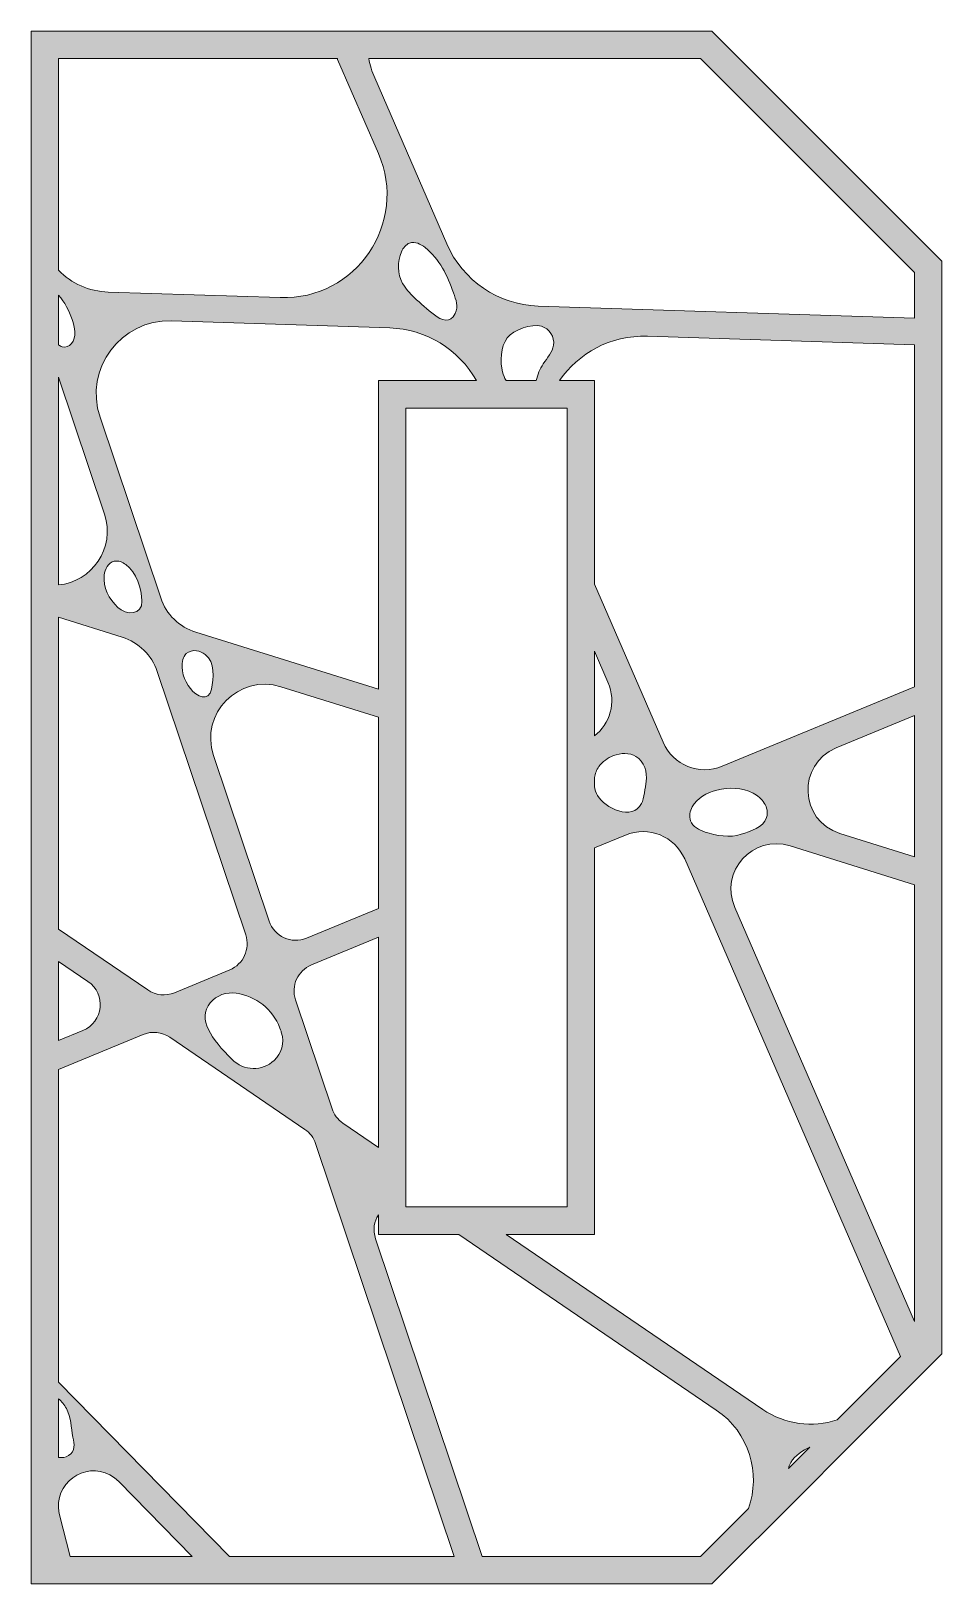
# Model space of a CAD drawing. Extents: x -1650 to 2650, y -4022 to 3022.
# Drawn here: x 2389.8 to 2650, y 2578.2 to 3021.8 of the extents above; entities that cross this region are included whole.
import ezdxf

# ---------------------------------------------------------------- set-up
doc = ezdxf.new("R2010")
doc.units = 0
doc.header["$MEASUREMENT"] = 0
doc.layers.add('Layer 1', color=7, linetype='Continuous')

msp = doc.modelspace()

# ---------------------------------------------------------------- hatches: boundary and pattern name
at = {"layer": 'Layer 1', "true_color": 0xffffff}
h = msp.add_hatch(color=7, dxfattribs=at)
h.dxf.hatch_style = 2
h.paths.add_polyline_path([(2584.28, 3021.75), (2486.06, 3021.75), (2471.83, 3021.75), (2422.53, 3021.75), (2392.56, 3021.75), (2389.83, 3021.75), (2389.83, 3021.19), (2389.83, 3011.44), (2389.83, 2970.25), (2389.83, 2951.59), (2389.83, 2943.53), (2389.83, 2936.06), (2389.83, 2864.74), (2389.83, 2856.77), (2389.83, 2770.61), (2389.83, 2761.4), (2389.83, 2730.16), (2389.83, 2721.93), (2389.83, 2643.89), (2389.83, 2631.15), (2389.83, 2623.32), (2389.83, 2599.21), (2389.83, 2578.25), (2395.12, 2578.25), (2402.97, 2578.25), (2443.54, 2578.25), (2454.2, 2578.25), (2513.3, 2578.25), (2521.33, 2578.25), (2576.41, 2578.25), (2584.28, 2578.25), (2610.22, 2604.17), (2621.83, 2615.79), (2650, 2643.96), (2650, 2651.23), (2650, 2775.5), (2650, 2783.47), (2650, 2829.5), (2650, 2837.73), (2650, 2931.86), (2650, 2939.47), (2650, 2956.03)])
edge = h.paths.add_edge_path()
edge.add_spline(control_points=[(2477.28, 3013.9), (2477.32, 3013.82), (2477.36, 3013.74), (2477.39, 3013.66), (2477.39, 3013.66), (2489.04, 2986.83), (2489.04, 2986.83), (2497.66, 2966.97), (2482.67, 2944.9), (2461.03, 2945.61), (2461.03, 2945.61), (2411.9, 2947.2), (2411.9, 2947.2), (2406.43, 2947.38), (2401.37, 2949.69), (2397.69, 2953.43), (2397.69, 2953.43), (2397.69, 3013.9), (2397.69, 3013.9), (2397.69, 3013.9), (2477.28, 3013.9), (2477.28, 3013.9)], knot_values=[0, 0, 0, 0, 1, 1, 1, 2, 2, 2, 3, 3, 3, 4, 4, 4, 5, 5, 5, 6, 6, 6, 7, 7, 7, 7], degree=3, periodic=1)
edge = h.paths.add_edge_path()
edge.add_spline(control_points=[(2517.04, 2921.92), (2517.04, 2921.92), (2489.05, 2921.92), (2489.05, 2921.92), (2489.05, 2921.92), (2489.05, 2833.76), (2489.05, 2833.76), (2489.05, 2833.76), (2436.89, 2850.05), (2436.89, 2850.05), (2432.16, 2851.52), (2428.43, 2855.17), (2426.86, 2859.86), (2426.86, 2859.86), (2409.54, 2911.51), (2409.54, 2911.51), (2404.91, 2925.3), (2415.45, 2939.47), (2429.99, 2939), (2429.99, 2939), (2492.28, 2936.97), (2492.28, 2936.97), (2502.68, 2936.64), (2512.04, 2930.86), (2517.04, 2921.92)], knot_values=[0, 0, 0, 0, 1, 1, 1, 2, 2, 2, 3, 3, 3, 4, 4, 4, 5, 5, 5, 6, 6, 6, 7, 7, 7, 8, 8, 8, 8], degree=3, periodic=1)
edge = h.paths.add_edge_path()
edge.add_spline(control_points=[(2495.64, 2958.74), (2496.13, 2959.8), (2496.88, 2960.83), (2497.97, 2961.21), (2499.48, 2961.74), (2501.11, 2960.9), (2502.37, 2959.93), (2506.6, 2956.65), (2508.7, 2951.9), (2510.47, 2947.01), (2511.22, 2944.92), (2511.98, 2943.24), (2510.95, 2941.06), (2509.63, 2938.27), (2507.08, 2939.06), (2505.03, 2940.67), (2503.02, 2942.25), (2501.1, 2943.92), (2499.27, 2945.69), (2498.02, 2946.9), (2496.8, 2948.18), (2495.96, 2949.7), (2494.45, 2952.44), (2494.33, 2955.91), (2495.64, 2958.74)], knot_values=[0, 0, 0, 0, 1, 1, 1, 2, 2, 2, 3, 3, 3, 4, 4, 4, 5, 5, 5, 6, 6, 6, 7, 7, 7, 8, 8, 8, 8], degree=3, periodic=1)
edge = h.paths.add_edge_path()
edge.add_spline(control_points=[(2524.5, 2924.39), (2523.73, 2927.19), (2523.9, 2931.7), (2525.85, 2934.12), (2527.73, 2936.46), (2532.77, 2938.24), (2535.6, 2937.45), (2537.86, 2936.81), (2539.44, 2934.36), (2539.07, 2932.04), (2538.77, 2930.02), (2537.24, 2928.43), (2536.13, 2926.72), (2535.18, 2925.26), (2534.49, 2923.63), (2534.1, 2921.92), (2534.1, 2921.92), (2525.51, 2921.92), (2525.51, 2921.92), (2525.07, 2922.7), (2524.74, 2923.53), (2524.5, 2924.39)], knot_values=[0, 0, 0, 0, 1, 1, 1, 2, 2, 2, 3, 3, 3, 4, 4, 4, 5, 5, 5, 6, 6, 6, 7, 7, 7, 7], degree=3, periodic=1)
edge = h.paths.add_edge_path()
edge.add_spline(control_points=[(2638.18, 2643.24), (2638.18, 2643.24), (2620.04, 2625.11), (2620.04, 2625.11), (2613.07, 2622.81), (2605.2, 2623.74), (2598.81, 2628.1), (2598.81, 2628.1), (2525.52, 2678.08), (2525.52, 2678.08), (2525.52, 2678.08), (2550.77, 2678.08), (2550.77, 2678.08), (2550.77, 2678.08), (2550.77, 2788.47), (2550.77, 2788.47), (2550.77, 2788.47), (2559.64, 2792.13), (2559.64, 2792.13), (2566.19, 2794.84), (2573.7, 2791.8), (2576.52, 2785.3), (2576.52, 2785.3), (2638.18, 2643.24), (2638.18, 2643.24)], knot_values=[0, 0, 0, 0, 1, 1, 1, 2, 2, 2, 3, 3, 3, 4, 4, 4, 5, 5, 5, 6, 6, 6, 7, 7, 7, 8, 8, 8, 8], degree=3, periodic=1)
edge = h.paths.add_edge_path()
edge.add_spline(control_points=[(2578.69, 2800.16), (2580.08, 2802.72), (2582.87, 2804.24), (2585.7, 2804.97), (2589.14, 2805.85), (2592.92, 2805.72), (2596.07, 2804.07), (2597.34, 2803.41), (2598.51, 2802.49), (2599.27, 2801.28), (2600.03, 2800.07), (2600.35, 2798.53), (2599.92, 2797.16), (2598.98, 2794.13), (2595.29, 2793.31), (2592.66, 2792.34), (2589.58, 2791.21), (2585.4, 2791.98), (2582.36, 2792.99), (2580.64, 2793.56), (2578.83, 2794.51), (2578.2, 2796.22), (2577.72, 2797.5), (2578.03, 2798.96), (2578.69, 2800.16)], knot_values=[0, 0, 0, 0, 1, 1, 1, 2, 2, 2, 3, 3, 3, 4, 4, 4, 5, 5, 5, 6, 6, 6, 7, 7, 7, 8, 8, 8, 8], degree=3, periodic=1)
edge = h.paths.add_edge_path()
edge.add_spline(control_points=[(2565.5, 2807.42), (2565.27, 2805.7), (2564.96, 2802.69), (2564.17, 2801.1), (2561.63, 2796.04), (2553.59, 2799.82), (2551.64, 2803.41), (2551.2, 2804.22), (2550.91, 2805.12), (2550.77, 2806.03), (2550.77, 2806.03), (2550.77, 2808.54), (2550.77, 2808.54), (2550.94, 2809.66), (2551.35, 2810.74), (2552.01, 2811.68), (2553.02, 2813.13), (2554.54, 2814.18), (2556.2, 2814.82), (2558.27, 2815.61), (2560.71, 2815.72), (2562.6, 2814.58), (2565.02, 2813.12), (2565.88, 2810.09), (2565.5, 2807.42)], knot_values=[0, 0, 0, 0, 1, 1, 1, 2, 2, 2, 3, 3, 3, 4, 4, 4, 5, 5, 5, 6, 6, 6, 7, 7, 7, 8, 8, 8, 8], degree=3, periodic=1)
edge = h.paths.add_edge_path()
edge.add_spline(control_points=[(2550.77, 2820.44), (2550.77, 2820.44), (2550.77, 2844.62), (2550.77, 2844.62), (2550.77, 2844.62), (2554.61, 2835.79), (2554.61, 2835.79), (2557.16, 2829.91), (2555.05, 2823.87), (2550.77, 2820.44)], knot_values=[0, 0, 0, 0, 1, 1, 1, 2, 2, 2, 3, 3, 3, 3], degree=3, periodic=1)
h.paths.add_polyline_path([(2542.92, 2881.84), (2542.92, 2862.72), (2542.92, 2817.59), (2542.92, 2785.22), (2542.92, 2685.94), (2514, 2685.94), (2500.5, 2685.94), (2496.91, 2685.94), (2496.91, 2687.37), (2496.91, 2697.59), (2496.91, 2766.2), (2496.91, 2774.44), (2496.91, 2823.32), (2496.91, 2831.3), (2496.91, 2914.06), (2520.63, 2914.06), (2536.85, 2914.06), (2542.92, 2914.06)])
edge = h.paths.add_edge_path()
edge.add_spline(control_points=[(2457.82, 2767.55), (2457.82, 2767.55), (2441.96, 2814.86), (2441.96, 2814.86), (2437.95, 2826.79), (2449.16, 2838.24), (2461.18, 2834.49), (2461.18, 2834.49), (2489.05, 2825.78), (2489.05, 2825.78), (2489.05, 2825.78), (2489.05, 2771.19), (2489.05, 2771.19), (2489.05, 2771.19), (2468.49, 2762.69), (2468.49, 2762.69), (2464.2, 2760.91), (2459.3, 2763.15), (2457.82, 2767.55)], knot_values=[0, 0, 0, 0, 1, 1, 1, 2, 2, 2, 3, 3, 3, 4, 4, 4, 5, 5, 5, 6, 6, 6, 6], degree=3, periodic=1)
edge = h.paths.add_edge_path()
edge.add_spline(control_points=[(2459.27, 2727.79), (2455.9, 2724.57), (2450.53, 2724.74), (2447.25, 2728.04), (2441.42, 2733.9), (2437.14, 2739.56), (2441.02, 2744.22), (2442.82, 2746.4), (2445.67, 2747.38), (2448.46, 2746.96), (2454.01, 2746.14), (2458.84, 2742.42), (2460.91, 2737), (2461.21, 2736.23), (2461.31, 2735.79), (2461.31, 2735.79), (2462.36, 2732.64), (2461.32, 2729.74), (2459.27, 2727.79)], knot_values=[0, 0, 0, 0, 1, 1, 1, 2, 2, 2, 3, 3, 3, 4, 4, 4, 5, 5, 5, 6, 6, 6, 6], degree=3, periodic=1)
edge = h.paths.add_edge_path()
edge.add_spline(control_points=[(2435.33, 2833.98), (2433.5, 2836.29), (2432.4, 2839.4), (2433.23, 2842.24), (2433.41, 2842.87), (2433.7, 2843.48), (2434.17, 2843.94), (2434.93, 2844.68), (2436.07, 2844.9), (2437.11, 2844.76), (2438, 2844.64), (2438.86, 2844.29), (2439.56, 2843.73), (2442.42, 2841.46), (2441.97, 2836.98), (2441.36, 2833.79), (2440.63, 2829.98), (2437.09, 2831.74), (2435.33, 2833.98)], knot_values=[0, 0, 0, 0, 1, 1, 1, 2, 2, 2, 3, 3, 3, 4, 4, 4, 5, 5, 5, 6, 6, 6, 6], degree=3, periodic=1)
edge = h.paths.add_edge_path()
edge.add_spline(control_points=[(2469.91, 2755.03), (2469.91, 2755.03), (2489.05, 2762.95), (2489.05, 2762.95), (2489.05, 2762.95), (2489.05, 2702.94), (2489.05, 2702.94), (2489.05, 2702.94), (2478.89, 2709.88), (2478.89, 2709.88), (2477.44, 2710.86), (2476.36, 2712.29), (2475.81, 2713.95), (2475.81, 2713.95), (2465.37, 2745.07), (2465.37, 2745.07), (2464.02, 2749.07), (2466.01, 2753.42), (2469.91, 2755.03)], knot_values=[0, 0, 0, 0, 1, 1, 1, 2, 2, 2, 3, 3, 3, 4, 4, 4, 5, 5, 5, 6, 6, 6, 6], degree=3, periodic=1)
edge = h.paths.add_edge_path()
edge.add_spline(control_points=[(2397.69, 2946.35), (2399.47, 2944.26), (2400.64, 2941.94), (2401.59, 2939.35), (2402.32, 2937.3), (2402.95, 2934.29), (2401.4, 2932.48), (2400.75, 2931.71), (2399.66, 2931.27), (2398.7, 2931.57), (2398.32, 2931.68), (2397.98, 2931.9), (2397.69, 2932.17), (2397.69, 2932.17), (2397.69, 2946.35), (2397.69, 2946.35)], knot_values=[0, 0, 0, 0, 1, 1, 1, 2, 2, 2, 3, 3, 3, 4, 4, 4, 5, 5, 5, 5], degree=3, periodic=1)
edge = h.paths.add_edge_path()
edge.add_spline(control_points=[(2397.69, 2922.9), (2397.69, 2922.9), (2410.79, 2883.82), (2410.79, 2883.82), (2414.1, 2873.96), (2407.02, 2864.43), (2397.69, 2863.55), (2397.69, 2863.55), (2397.69, 2922.9), (2397.69, 2922.9)], knot_values=[0, 0, 0, 0, 1, 1, 1, 2, 2, 2, 3, 3, 3, 3], degree=3, periodic=1)
edge = h.paths.add_edge_path()
edge.add_spline(control_points=[(2410.73, 2866.34), (2410.92, 2868.07), (2411.89, 2869.94), (2413.6, 2870.33), (2414.76, 2870.59), (2415.97, 2870.08), (2416.92, 2869.38), (2419.99, 2867.11), (2421.43, 2862.6), (2421.52, 2858.92), (2421.61, 2854.82), (2417.02, 2854.91), (2414.62, 2857.14), (2412.1, 2859.49), (2410.35, 2862.9), (2410.73, 2866.34)], knot_values=[0, 0, 0, 0, 1, 1, 1, 2, 2, 2, 3, 3, 3, 4, 4, 4, 5, 5, 5, 5], degree=3, periodic=1)
edge = h.paths.add_edge_path()
edge.add_spline(control_points=[(2397.69, 2854.32), (2397.69, 2854.32), (2415.87, 2848.64), (2415.87, 2848.64), (2420.59, 2847.17), (2424.31, 2843.51), (2425.89, 2838.82), (2425.89, 2838.82), (2451.13, 2763.6), (2451.13, 2763.6), (2452.46, 2759.6), (2450.48, 2755.25), (2446.59, 2753.63), (2446.59, 2753.63), (2430.76, 2747.09), (2430.76, 2747.09), (2428.26, 2746.05), (2425.41, 2746.35), (2423.18, 2747.88), (2423.18, 2747.88), (2397.69, 2765.25), (2397.69, 2765.25), (2397.69, 2765.25), (2397.69, 2854.32), (2397.69, 2854.32)], knot_values=[0, 0, 0, 0, 1, 1, 1, 2, 2, 2, 3, 3, 3, 4, 4, 4, 5, 5, 5, 6, 6, 6, 7, 7, 7, 8, 8, 8, 8], degree=3, periodic=1)
edge = h.paths.add_edge_path()
edge.add_spline(control_points=[(2397.69, 2756.04), (2397.69, 2756.04), (2406.08, 2750.32), (2406.08, 2750.32), (2411.35, 2746.73), (2410.52, 2738.72), (2404.63, 2736.28), (2404.63, 2736.28), (2397.69, 2733.41), (2397.69, 2733.41), (2397.69, 2733.41), (2397.69, 2756.04), (2397.69, 2756.04)], knot_values=[0, 0, 0, 0, 1, 1, 1, 2, 2, 2, 3, 3, 3, 4, 4, 4, 4], degree=3, periodic=1)
edge = h.paths.add_edge_path()
edge.add_spline(control_points=[(2397.69, 2631.11), (2398.6, 2630.36), (2399.37, 2629.4), (2399.92, 2628.36), (2401.33, 2625.72), (2401.24, 2623), (2401.77, 2620.15), (2402.14, 2618.18), (2402.68, 2616.2), (2400.52, 2614.9), (2399.68, 2614.39), (2398.67, 2614.25), (2397.69, 2614.39), (2397.69, 2614.39), (2397.69, 2631.11), (2397.69, 2631.11)], knot_values=[0, 0, 0, 0, 1, 1, 1, 2, 2, 2, 3, 3, 3, 4, 4, 4, 5, 5, 5, 5], degree=3, periodic=1)
edge = h.paths.add_edge_path()
edge.add_spline(control_points=[(2400.99, 2586.1), (2400.99, 2586.1), (2397.98, 2598.03), (2397.98, 2598.03), (2397.83, 2598.62), (2397.74, 2599.19), (2397.69, 2599.76), (2397.69, 2599.76), (2397.69, 2601.49), (2397.69, 2601.49), (2398.37, 2609.4), (2408.57, 2613.92), (2414.86, 2607.5), (2414.86, 2607.5), (2435.83, 2586.1), (2435.83, 2586.1), (2435.83, 2586.1), (2400.99, 2586.1), (2400.99, 2586.1)], knot_values=[0, 0, 0, 0, 1, 1, 1, 2, 2, 2, 3, 3, 3, 4, 4, 4, 5, 5, 5, 6, 6, 6, 6], degree=3, periodic=1)
edge = h.paths.add_edge_path()
edge.add_spline(control_points=[(2446.49, 2586.1), (2446.49, 2586.1), (2397.69, 2635.87), (2397.69, 2635.87), (2397.69, 2635.87), (2397.69, 2725.18), (2397.69, 2725.18), (2397.69, 2725.18), (2421.86, 2735.17), (2421.86, 2735.17), (2424.36, 2736.21), (2427.21, 2735.91), (2429.45, 2734.39), (2429.45, 2734.39), (2468.03, 2708.08), (2468.03, 2708.08), (2469.47, 2707.09), (2470.56, 2705.66), (2471.12, 2704), (2471.12, 2704), (2510.67, 2586.1), (2510.67, 2586.1), (2510.67, 2586.1), (2446.49, 2586.1), (2446.49, 2586.1)], knot_values=[0, 0, 0, 0, 1, 1, 1, 2, 2, 2, 3, 3, 3, 4, 4, 4, 5, 5, 5, 6, 6, 6, 7, 7, 7, 8, 8, 8, 8], degree=3, periodic=1)
edge = h.paths.add_edge_path()
edge.add_spline(control_points=[(2581.03, 2586.1), (2581.03, 2586.1), (2518.69, 2586.1), (2518.69, 2586.1), (2518.69, 2586.1), (2488.26, 2676.84), (2488.26, 2676.84), (2487.4, 2679.38), (2487.84, 2681.78), (2489.05, 2683.66), (2489.05, 2683.66), (2489.05, 2678.08), (2489.05, 2678.08), (2489.05, 2678.08), (2512.02, 2678.08), (2512.02, 2678.08), (2512.02, 2678.08), (2585.56, 2627.92), (2585.56, 2627.92), (2595, 2621.48), (2598.28, 2609.8), (2594.76, 2599.84), (2594.76, 2599.84), (2581.03, 2586.1), (2581.03, 2586.1)], knot_values=[0, 0, 0, 0, 1, 1, 1, 2, 2, 2, 3, 3, 3, 4, 4, 4, 5, 5, 5, 6, 6, 6, 7, 7, 7, 8, 8, 8, 8], degree=3, periodic=1)
edge = h.paths.add_edge_path()
edge.add_spline(control_points=[(2606.18, 2611.24), (2606.24, 2611.56), (2606.33, 2611.87), (2606.46, 2612.17), (2607.37, 2614.36), (2609.42, 2615.86), (2611.52, 2616.97), (2611.75, 2617.1), (2612, 2617.22), (2612.26, 2617.33), (2612.26, 2617.33), (2606.18, 2611.24), (2606.18, 2611.24)], knot_values=[0, 0, 0, 0, 1, 1, 1, 2, 2, 2, 3, 3, 3, 4, 4, 4, 4], degree=3, periodic=1)
edge = h.paths.add_edge_path()
edge.add_spline(control_points=[(2642.14, 2653.24), (2642.14, 2653.24), (2590.82, 2771.48), (2590.82, 2771.48), (2586.39, 2781.68), (2595.99, 2792.38), (2606.62, 2789.05), (2606.62, 2789.05), (2642.14, 2777.95), (2642.14, 2777.95), (2642.14, 2777.95), (2642.14, 2653.24), (2642.14, 2653.24)], knot_values=[0, 0, 0, 0, 1, 1, 1, 2, 2, 2, 3, 3, 3, 4, 4, 4, 4], degree=3, periodic=1)
edge = h.paths.add_edge_path()
edge.add_spline(control_points=[(2642.14, 2785.93), (2642.14, 2785.93), (2620.86, 2792.58), (2620.86, 2792.58), (2609.26, 2796.2), (2608.53, 2812.35), (2619.77, 2817), (2619.77, 2817), (2642.14, 2826.24), (2642.14, 2826.24), (2642.14, 2826.24), (2642.14, 2785.93), (2642.14, 2785.93)], knot_values=[0, 0, 0, 0, 1, 1, 1, 2, 2, 2, 3, 3, 3, 4, 4, 4, 4], degree=3, periodic=1)
edge = h.paths.add_edge_path()
edge.add_spline(control_points=[(2642.14, 2834.48), (2642.14, 2834.48), (2587.24, 2811.78), (2587.24, 2811.78), (2580.69, 2809.08), (2573.18, 2812.12), (2570.36, 2818.62), (2570.36, 2818.62), (2550.77, 2863.74), (2550.77, 2863.74), (2550.77, 2863.74), (2550.77, 2921.92), (2550.77, 2921.92), (2550.77, 2921.92), (2540.74, 2921.92), (2540.74, 2921.92), (2546.14, 2929.7), (2555.22, 2934.93), (2565.93, 2934.59), (2565.93, 2934.59), (2642.14, 2932.11), (2642.14, 2932.11), (2642.14, 2932.11), (2642.14, 2834.48), (2642.14, 2834.48)], knot_values=[0, 0, 0, 0, 1, 1, 1, 2, 2, 2, 3, 3, 3, 4, 4, 4, 5, 5, 5, 6, 6, 6, 7, 7, 7, 8, 8, 8, 8], degree=3, periodic=1)
edge = h.paths.add_edge_path()
edge.add_spline(control_points=[(2534.67, 2943.21), (2523.28, 2943.58), (2513.12, 2950.49), (2508.58, 2960.95), (2508.58, 2960.95), (2487.99, 3008.37), (2487.99, 3008.37), (2487.2, 3010.19), (2486.64, 3012.03), (2486.29, 3013.9), (2486.29, 3013.9), (2581.03, 3013.9), (2581.03, 3013.9), (2581.03, 3013.9), (2642.14, 2952.78), (2642.14, 2952.78), (2642.14, 2952.78), (2642.14, 2939.72), (2642.14, 2939.72), (2642.14, 2939.72), (2534.67, 2943.21), (2534.67, 2943.21)], knot_values=[0, 0, 0, 0, 1, 1, 1, 2, 2, 2, 3, 3, 3, 4, 4, 4, 5, 5, 5, 6, 6, 6, 7, 7, 7, 7], degree=3, periodic=1)

# ---------------------------------------------------------------- linework, layer by layer
at = {"layer": 'Layer 1', "lineweight": 0}
for points in [[(2584.28, 3021.75), (2486.06, 3021.75), (2471.83, 3021.75), (2422.53, 3021.75), (2392.56, 3021.75), (2389.83, 3021.75), (2389.83, 3021.19), (2389.83, 3011.44), (2389.83, 2970.25), (2389.83, 2951.59), (2389.83, 2943.53), (2389.83, 2936.06), (2389.83, 2864.74), (2389.83, 2856.77), (2389.83, 2770.61), (2389.83, 2761.4), (2389.83, 2730.16), (2389.83, 2721.93), (2389.83, 2643.89), (2389.83, 2631.15), (2389.83, 2623.32), (2389.83, 2599.21), (2389.83, 2578.25), (2395.12, 2578.25), (2402.97, 2578.25), (2443.54, 2578.25), (2454.2, 2578.25), (2513.3, 2578.25), (2521.33, 2578.25), (2576.41, 2578.25), (2584.28, 2578.25), (2610.22, 2604.17), (2621.83, 2615.79), (2650, 2643.96), (2650, 2651.23), (2650, 2775.5), (2650, 2783.47), (2650, 2829.5), (2650, 2837.73), (2650, 2931.86), (2650, 2939.47), (2650, 2956.03), (2584.28, 3021.75)], [(2542.92, 2881.84), (2542.92, 2862.72), (2542.92, 2817.59), (2542.92, 2785.22), (2542.92, 2685.94), (2514, 2685.94), (2500.5, 2685.94), (2496.91, 2685.94), (2496.91, 2687.37), (2496.91, 2697.59), (2496.91, 2766.2), (2496.91, 2774.44), (2496.91, 2823.32), (2496.91, 2831.3), (2496.91, 2914.06), (2520.63, 2914.06), (2536.85, 2914.06), (2542.92, 2914.06), (2542.92, 2881.84)]]:
    msp.add_lwpolyline(points, dxfattribs=at)
for points, knots in [([(2477.28, 3013.9), (2477.32, 3013.82), (2477.36, 3013.74), (2477.39, 3013.66), (2477.39, 3013.66), (2489.04, 2986.83), (2489.04, 2986.83), (2497.66, 2966.97), (2482.67, 2944.9), (2461.03, 2945.61), (2461.03, 2945.61), (2411.9, 2947.2), (2411.9, 2947.2), (2406.43, 2947.38), (2401.37, 2949.69), (2397.69, 2953.43), (2397.69, 2953.43), (2397.69, 3013.9), (2397.69, 3013.9), (2397.69, 3013.9), (2477.28, 3013.9), (2477.28, 3013.9)], [0, 0, 0, 0, 1, 1, 1, 2, 2, 2, 3, 3, 3, 4, 4, 4, 5, 5, 5, 6, 6, 6, 7, 7, 7, 7]), ([(2534.67, 2943.21), (2523.28, 2943.58), (2513.12, 2950.49), (2508.58, 2960.95), (2508.58, 2960.95), (2487.99, 3008.37), (2487.99, 3008.37), (2487.2, 3010.19), (2486.64, 3012.03), (2486.29, 3013.9), (2486.29, 3013.9), (2581.03, 3013.9), (2581.03, 3013.9), (2581.03, 3013.9), (2642.14, 2952.78), (2642.14, 2952.78), (2642.14, 2952.78), (2642.14, 2939.72), (2642.14, 2939.72), (2642.14, 2939.72), (2534.67, 2943.21), (2534.67, 2943.21)], [0, 0, 0, 0, 1, 1, 1, 2, 2, 2, 3, 3, 3, 4, 4, 4, 5, 5, 5, 6, 6, 6, 7, 7, 7, 7]), ([(2495.64, 2958.74), (2496.13, 2959.8), (2496.88, 2960.83), (2497.97, 2961.21), (2499.48, 2961.74), (2501.11, 2960.9), (2502.37, 2959.93), (2506.6, 2956.65), (2508.7, 2951.9), (2510.47, 2947.01), (2511.22, 2944.92), (2511.98, 2943.24), (2510.95, 2941.06), (2509.63, 2938.27), (2507.08, 2939.06), (2505.03, 2940.67), (2503.02, 2942.25), (2501.1, 2943.92), (2499.27, 2945.69), (2498.02, 2946.9), (2496.8, 2948.18), (2495.96, 2949.7), (2494.45, 2952.44), (2494.33, 2955.91), (2495.64, 2958.74)], [0, 0, 0, 0, 1, 1, 1, 2, 2, 2, 3, 3, 3, 4, 4, 4, 5, 5, 5, 6, 6, 6, 7, 7, 7, 8, 8, 8, 8]), ([(2397.69, 2946.35), (2399.47, 2944.26), (2400.64, 2941.94), (2401.59, 2939.35), (2402.32, 2937.3), (2402.95, 2934.29), (2401.4, 2932.48), (2400.75, 2931.71), (2399.66, 2931.27), (2398.7, 2931.57), (2398.32, 2931.68), (2397.98, 2931.9), (2397.69, 2932.17), (2397.69, 2932.17), (2397.69, 2946.35), (2397.69, 2946.35)], [0, 0, 0, 0, 1, 1, 1, 2, 2, 2, 3, 3, 3, 4, 4, 4, 5, 5, 5, 5]), ([(2517.04, 2921.92), (2517.04, 2921.92), (2489.05, 2921.92), (2489.05, 2921.92), (2489.05, 2921.92), (2489.05, 2833.76), (2489.05, 2833.76), (2489.05, 2833.76), (2436.89, 2850.05), (2436.89, 2850.05), (2432.16, 2851.52), (2428.43, 2855.17), (2426.86, 2859.86), (2426.86, 2859.86), (2409.54, 2911.51), (2409.54, 2911.51), (2404.91, 2925.3), (2415.45, 2939.47), (2429.99, 2939), (2429.99, 2939), (2492.28, 2936.97), (2492.28, 2936.97), (2502.68, 2936.64), (2512.04, 2930.86), (2517.04, 2921.92)], [0, 0, 0, 0, 1, 1, 1, 2, 2, 2, 3, 3, 3, 4, 4, 4, 5, 5, 5, 6, 6, 6, 7, 7, 7, 8, 8, 8, 8]), ([(2524.5, 2924.39), (2523.73, 2927.19), (2523.9, 2931.7), (2525.85, 2934.12), (2527.73, 2936.46), (2532.77, 2938.24), (2535.6, 2937.45), (2537.86, 2936.81), (2539.44, 2934.36), (2539.07, 2932.04), (2538.77, 2930.02), (2537.24, 2928.43), (2536.13, 2926.72), (2535.18, 2925.26), (2534.49, 2923.63), (2534.1, 2921.92), (2534.1, 2921.92), (2525.51, 2921.92), (2525.51, 2921.92), (2525.07, 2922.7), (2524.74, 2923.53), (2524.5, 2924.39)], [0, 0, 0, 0, 1, 1, 1, 2, 2, 2, 3, 3, 3, 4, 4, 4, 5, 5, 5, 6, 6, 6, 7, 7, 7, 7]), ([(2642.14, 2834.48), (2642.14, 2834.48), (2587.24, 2811.78), (2587.24, 2811.78), (2580.69, 2809.08), (2573.18, 2812.12), (2570.36, 2818.62), (2570.36, 2818.62), (2550.77, 2863.74), (2550.77, 2863.74), (2550.77, 2863.74), (2550.77, 2921.92), (2550.77, 2921.92), (2550.77, 2921.92), (2540.74, 2921.92), (2540.74, 2921.92), (2546.14, 2929.7), (2555.22, 2934.93), (2565.93, 2934.59), (2565.93, 2934.59), (2642.14, 2932.11), (2642.14, 2932.11), (2642.14, 2932.11), (2642.14, 2834.48), (2642.14, 2834.48)], [0, 0, 0, 0, 1, 1, 1, 2, 2, 2, 3, 3, 3, 4, 4, 4, 5, 5, 5, 6, 6, 6, 7, 7, 7, 8, 8, 8, 8]), ([(2397.69, 2922.9), (2397.69, 2922.9), (2410.79, 2883.82), (2410.79, 2883.82), (2414.1, 2873.96), (2407.02, 2864.43), (2397.69, 2863.55), (2397.69, 2863.55), (2397.69, 2922.9), (2397.69, 2922.9)], [0, 0, 0, 0, 1, 1, 1, 2, 2, 2, 3, 3, 3, 3]), ([(2410.73, 2866.34), (2410.92, 2868.07), (2411.89, 2869.94), (2413.6, 2870.33), (2414.76, 2870.59), (2415.97, 2870.08), (2416.92, 2869.38), (2419.99, 2867.11), (2421.43, 2862.6), (2421.52, 2858.92), (2421.61, 2854.82), (2417.02, 2854.91), (2414.62, 2857.14), (2412.1, 2859.49), (2410.35, 2862.9), (2410.73, 2866.34)], [0, 0, 0, 0, 1, 1, 1, 2, 2, 2, 3, 3, 3, 4, 4, 4, 5, 5, 5, 5]), ([(2397.69, 2854.32), (2397.69, 2854.32), (2415.87, 2848.64), (2415.87, 2848.64), (2420.59, 2847.17), (2424.31, 2843.51), (2425.89, 2838.82), (2425.89, 2838.82), (2451.13, 2763.6), (2451.13, 2763.6), (2452.46, 2759.6), (2450.48, 2755.25), (2446.59, 2753.63), (2446.59, 2753.63), (2430.76, 2747.09), (2430.76, 2747.09), (2428.26, 2746.05), (2425.41, 2746.35), (2423.18, 2747.88), (2423.18, 2747.88), (2397.69, 2765.25), (2397.69, 2765.25), (2397.69, 2765.25), (2397.69, 2854.32), (2397.69, 2854.32)], [0, 0, 0, 0, 1, 1, 1, 2, 2, 2, 3, 3, 3, 4, 4, 4, 5, 5, 5, 6, 6, 6, 7, 7, 7, 8, 8, 8, 8]), ([(2435.33, 2833.98), (2433.5, 2836.29), (2432.4, 2839.4), (2433.23, 2842.24), (2433.41, 2842.87), (2433.7, 2843.48), (2434.17, 2843.94), (2434.93, 2844.68), (2436.07, 2844.9), (2437.11, 2844.76), (2438, 2844.64), (2438.86, 2844.29), (2439.56, 2843.73), (2442.42, 2841.46), (2441.97, 2836.98), (2441.36, 2833.79), (2440.63, 2829.98), (2437.09, 2831.74), (2435.33, 2833.98)], [0, 0, 0, 0, 1, 1, 1, 2, 2, 2, 3, 3, 3, 4, 4, 4, 5, 5, 5, 6, 6, 6, 6]), ([(2550.77, 2820.44), (2550.77, 2820.44), (2550.77, 2844.62), (2550.77, 2844.62), (2550.77, 2844.62), (2554.61, 2835.79), (2554.61, 2835.79), (2557.16, 2829.91), (2555.05, 2823.87), (2550.77, 2820.44)], [0, 0, 0, 0, 1, 1, 1, 2, 2, 2, 3, 3, 3, 3]), ([(2457.82, 2767.55), (2457.82, 2767.55), (2441.96, 2814.86), (2441.96, 2814.86), (2437.95, 2826.79), (2449.16, 2838.24), (2461.18, 2834.49), (2461.18, 2834.49), (2489.05, 2825.78), (2489.05, 2825.78), (2489.05, 2825.78), (2489.05, 2771.19), (2489.05, 2771.19), (2489.05, 2771.19), (2468.49, 2762.69), (2468.49, 2762.69), (2464.2, 2760.91), (2459.3, 2763.15), (2457.82, 2767.55)], [0, 0, 0, 0, 1, 1, 1, 2, 2, 2, 3, 3, 3, 4, 4, 4, 5, 5, 5, 6, 6, 6, 6]), ([(2642.14, 2785.93), (2642.14, 2785.93), (2620.86, 2792.58), (2620.86, 2792.58), (2609.26, 2796.2), (2608.53, 2812.35), (2619.77, 2817), (2619.77, 2817), (2642.14, 2826.24), (2642.14, 2826.24), (2642.14, 2826.24), (2642.14, 2785.93), (2642.14, 2785.93)], [0, 0, 0, 0, 1, 1, 1, 2, 2, 2, 3, 3, 3, 4, 4, 4, 4]), ([(2565.5, 2807.42), (2565.27, 2805.7), (2564.96, 2802.69), (2564.17, 2801.1), (2561.63, 2796.04), (2553.59, 2799.82), (2551.64, 2803.41), (2551.2, 2804.22), (2550.91, 2805.12), (2550.77, 2806.03), (2550.77, 2806.03), (2550.77, 2808.54), (2550.77, 2808.54), (2550.94, 2809.66), (2551.35, 2810.74), (2552.01, 2811.68), (2553.02, 2813.13), (2554.54, 2814.18), (2556.2, 2814.82), (2558.27, 2815.61), (2560.71, 2815.72), (2562.6, 2814.58), (2565.02, 2813.12), (2565.88, 2810.09), (2565.5, 2807.42)], [0, 0, 0, 0, 1, 1, 1, 2, 2, 2, 3, 3, 3, 4, 4, 4, 5, 5, 5, 6, 6, 6, 7, 7, 7, 8, 8, 8, 8]), ([(2578.69, 2800.16), (2580.08, 2802.72), (2582.87, 2804.24), (2585.7, 2804.97), (2589.14, 2805.85), (2592.92, 2805.72), (2596.07, 2804.07), (2597.34, 2803.41), (2598.51, 2802.49), (2599.27, 2801.28), (2600.03, 2800.07), (2600.35, 2798.53), (2599.92, 2797.16), (2598.98, 2794.13), (2595.29, 2793.31), (2592.66, 2792.34), (2589.58, 2791.21), (2585.4, 2791.98), (2582.36, 2792.99), (2580.64, 2793.56), (2578.83, 2794.51), (2578.2, 2796.22), (2577.72, 2797.5), (2578.03, 2798.96), (2578.69, 2800.16)], [0, 0, 0, 0, 1, 1, 1, 2, 2, 2, 3, 3, 3, 4, 4, 4, 5, 5, 5, 6, 6, 6, 7, 7, 7, 8, 8, 8, 8]), ([(2638.18, 2643.24), (2638.18, 2643.24), (2620.04, 2625.11), (2620.04, 2625.11), (2613.07, 2622.81), (2605.2, 2623.74), (2598.81, 2628.1), (2598.81, 2628.1), (2525.52, 2678.08), (2525.52, 2678.08), (2525.52, 2678.08), (2550.77, 2678.08), (2550.77, 2678.08), (2550.77, 2678.08), (2550.77, 2788.47), (2550.77, 2788.47), (2550.77, 2788.47), (2559.64, 2792.13), (2559.64, 2792.13), (2566.19, 2794.84), (2573.7, 2791.8), (2576.52, 2785.3), (2576.52, 2785.3), (2638.18, 2643.24), (2638.18, 2643.24)], [0, 0, 0, 0, 1, 1, 1, 2, 2, 2, 3, 3, 3, 4, 4, 4, 5, 5, 5, 6, 6, 6, 7, 7, 7, 8, 8, 8, 8]), ([(2642.14, 2653.24), (2642.14, 2653.24), (2590.82, 2771.48), (2590.82, 2771.48), (2586.39, 2781.68), (2595.99, 2792.38), (2606.62, 2789.05), (2606.62, 2789.05), (2642.14, 2777.95), (2642.14, 2777.95), (2642.14, 2777.95), (2642.14, 2653.24), (2642.14, 2653.24)], [0, 0, 0, 0, 1, 1, 1, 2, 2, 2, 3, 3, 3, 4, 4, 4, 4]), ([(2469.91, 2755.03), (2469.91, 2755.03), (2489.05, 2762.95), (2489.05, 2762.95), (2489.05, 2762.95), (2489.05, 2702.94), (2489.05, 2702.94), (2489.05, 2702.94), (2478.89, 2709.88), (2478.89, 2709.88), (2477.44, 2710.86), (2476.36, 2712.29), (2475.81, 2713.95), (2475.81, 2713.95), (2465.37, 2745.07), (2465.37, 2745.07), (2464.02, 2749.07), (2466.01, 2753.42), (2469.91, 2755.03)], [0, 0, 0, 0, 1, 1, 1, 2, 2, 2, 3, 3, 3, 4, 4, 4, 5, 5, 5, 6, 6, 6, 6]), ([(2397.69, 2756.04), (2397.69, 2756.04), (2406.08, 2750.32), (2406.08, 2750.32), (2411.35, 2746.73), (2410.52, 2738.72), (2404.63, 2736.28), (2404.63, 2736.28), (2397.69, 2733.41), (2397.69, 2733.41), (2397.69, 2733.41), (2397.69, 2756.04), (2397.69, 2756.04)], [0, 0, 0, 0, 1, 1, 1, 2, 2, 2, 3, 3, 3, 4, 4, 4, 4]), ([(2459.27, 2727.79), (2455.9, 2724.57), (2450.53, 2724.74), (2447.25, 2728.04), (2441.42, 2733.9), (2437.14, 2739.56), (2441.02, 2744.22), (2442.82, 2746.4), (2445.67, 2747.38), (2448.46, 2746.96), (2454.01, 2746.14), (2458.84, 2742.42), (2460.91, 2737), (2461.21, 2736.23), (2461.31, 2735.79), (2461.31, 2735.79), (2462.36, 2732.64), (2461.32, 2729.74), (2459.27, 2727.79)], [0, 0, 0, 0, 1, 1, 1, 2, 2, 2, 3, 3, 3, 4, 4, 4, 5, 5, 5, 6, 6, 6, 6]), ([(2446.49, 2586.1), (2446.49, 2586.1), (2397.69, 2635.87), (2397.69, 2635.87), (2397.69, 2635.87), (2397.69, 2725.18), (2397.69, 2725.18), (2397.69, 2725.18), (2421.86, 2735.17), (2421.86, 2735.17), (2424.36, 2736.21), (2427.21, 2735.91), (2429.45, 2734.39), (2429.45, 2734.39), (2468.03, 2708.08), (2468.03, 2708.08), (2469.47, 2707.09), (2470.56, 2705.66), (2471.12, 2704), (2471.12, 2704), (2510.67, 2586.1), (2510.67, 2586.1), (2510.67, 2586.1), (2446.49, 2586.1), (2446.49, 2586.1)], [0, 0, 0, 0, 1, 1, 1, 2, 2, 2, 3, 3, 3, 4, 4, 4, 5, 5, 5, 6, 6, 6, 7, 7, 7, 8, 8, 8, 8]), ([(2581.03, 2586.1), (2581.03, 2586.1), (2518.69, 2586.1), (2518.69, 2586.1), (2518.69, 2586.1), (2488.26, 2676.84), (2488.26, 2676.84), (2487.4, 2679.38), (2487.84, 2681.78), (2489.05, 2683.66), (2489.05, 2683.66), (2489.05, 2678.08), (2489.05, 2678.08), (2489.05, 2678.08), (2512.02, 2678.08), (2512.02, 2678.08), (2512.02, 2678.08), (2585.56, 2627.92), (2585.56, 2627.92), (2595, 2621.48), (2598.28, 2609.8), (2594.76, 2599.84), (2594.76, 2599.84), (2581.03, 2586.1), (2581.03, 2586.1)], [0, 0, 0, 0, 1, 1, 1, 2, 2, 2, 3, 3, 3, 4, 4, 4, 5, 5, 5, 6, 6, 6, 7, 7, 7, 8, 8, 8, 8]), ([(2397.69, 2631.11), (2398.6, 2630.36), (2399.37, 2629.4), (2399.92, 2628.36), (2401.33, 2625.72), (2401.24, 2623), (2401.77, 2620.15), (2402.14, 2618.18), (2402.68, 2616.2), (2400.52, 2614.9), (2399.68, 2614.39), (2398.67, 2614.25), (2397.69, 2614.39), (2397.69, 2614.39), (2397.69, 2631.11), (2397.69, 2631.11)], [0, 0, 0, 0, 1, 1, 1, 2, 2, 2, 3, 3, 3, 4, 4, 4, 5, 5, 5, 5]), ([(2606.18, 2611.24), (2606.24, 2611.56), (2606.33, 2611.87), (2606.46, 2612.17), (2607.37, 2614.36), (2609.42, 2615.86), (2611.52, 2616.97), (2611.75, 2617.1), (2612, 2617.22), (2612.26, 2617.33), (2612.26, 2617.33), (2606.18, 2611.24), (2606.18, 2611.24)], [0, 0, 0, 0, 1, 1, 1, 2, 2, 2, 3, 3, 3, 4, 4, 4, 4]), ([(2400.99, 2586.1), (2400.99, 2586.1), (2397.98, 2598.03), (2397.98, 2598.03), (2397.83, 2598.62), (2397.74, 2599.19), (2397.69, 2599.76), (2397.69, 2599.76), (2397.69, 2601.49), (2397.69, 2601.49), (2398.37, 2609.4), (2408.57, 2613.92), (2414.86, 2607.5), (2414.86, 2607.5), (2435.83, 2586.1), (2435.83, 2586.1), (2435.83, 2586.1), (2400.99, 2586.1), (2400.99, 2586.1)], [0, 0, 0, 0, 1, 1, 1, 2, 2, 2, 3, 3, 3, 4, 4, 4, 5, 5, 5, 6, 6, 6, 6])]:
    msp.add_open_spline(points, degree=3, knots=knots, dxfattribs=at)

doc.saveas('drawing.dxf')
